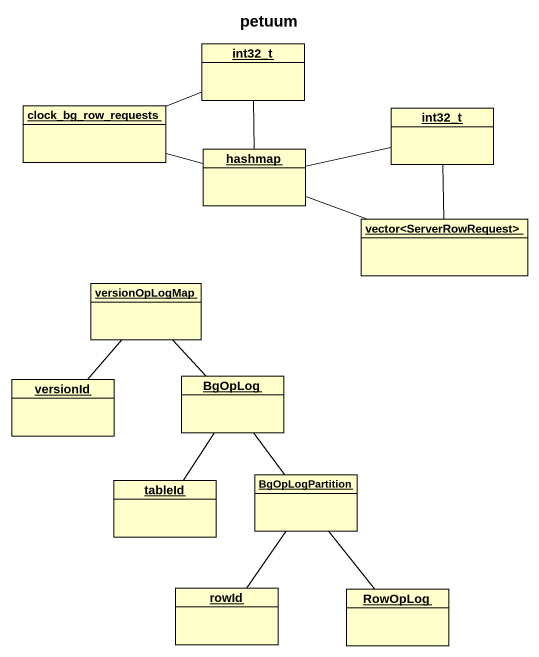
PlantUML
@startuml
title petuum
hide circle
hide empty members
object int32_t
object clock_bg_row_requests
object "int32_t" as int32_t_2
object hashmap
object "vector<ServerRowRequest>" as vector_ServerRowRequest
object versionOpLogMap
object versionId
object BgOpLog
object tableId
object BgOpLogPartition
object rowId
object RowOpLog
int32_t -- hashmap
clock_bg_row_requests -right- int32_t
clock_bg_row_requests -right- hashmap
int32_t_2 -- vector_ServerRowRequest
hashmap -right- int32_t_2
hashmap -right- vector_ServerRowRequest
versionOpLogMap -- versionId
versionOpLogMap -- BgOpLog
BgOpLog -- BgOpLogPartition
tableId -up- BgOpLog
BgOpLogPartition -- rowId
BgOpLogPartition -- RowOpLog
@enduml
